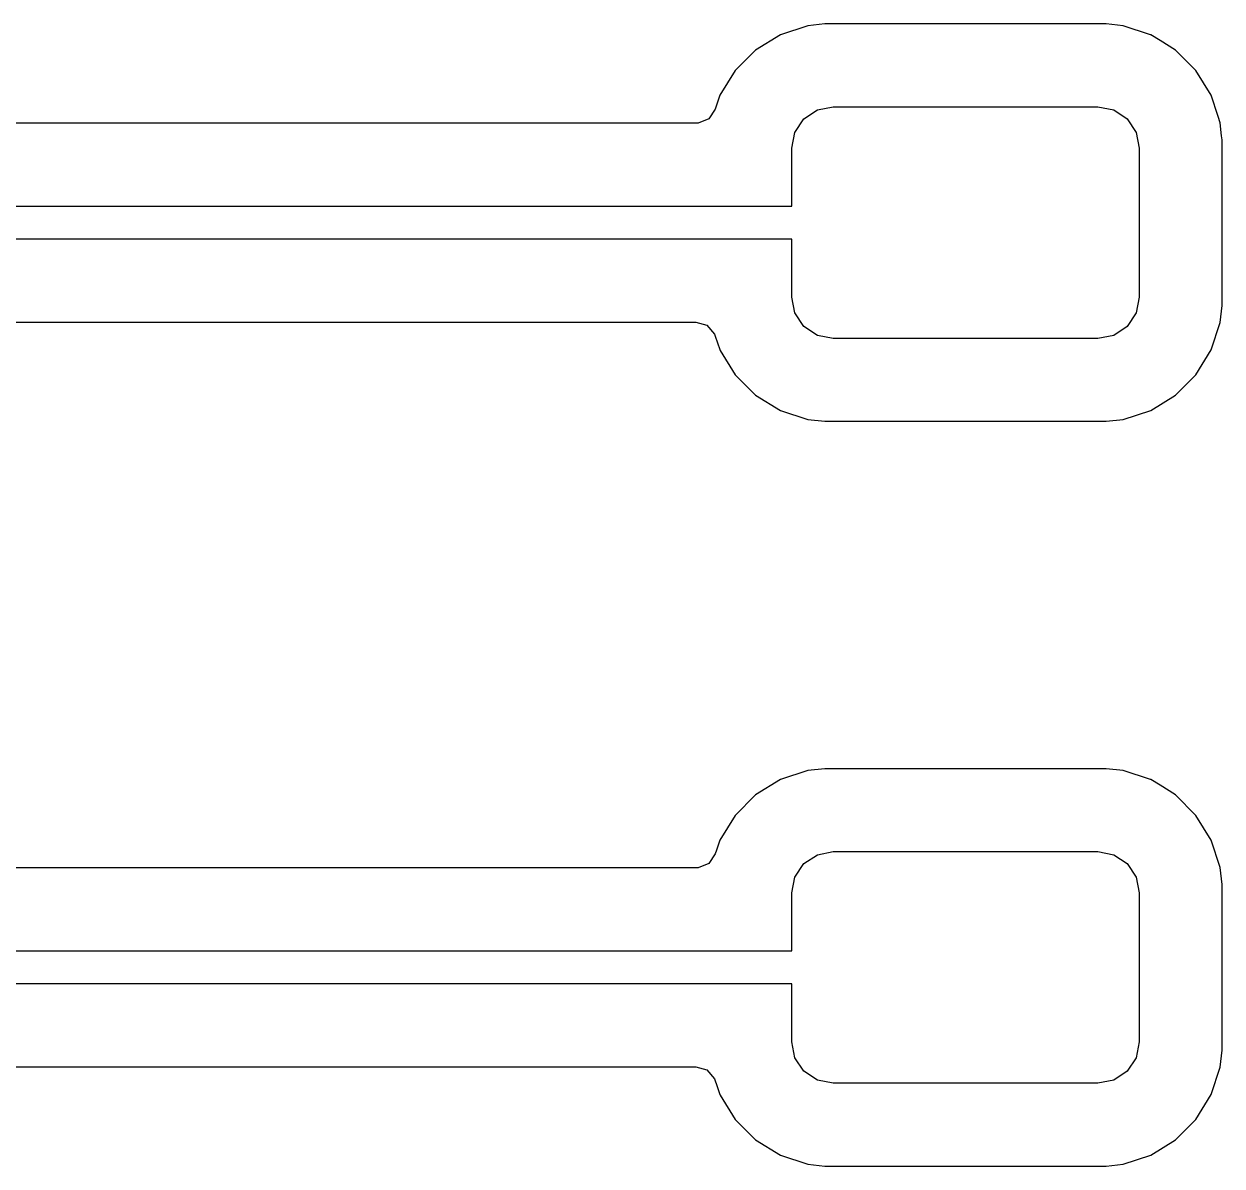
# Model space of a CAD drawing. Header units: inches. Extents: x 6.55 to 9.8, y -8.74 to -3.15.
# Drawn here: x 7.6335 to 7.9186, y -6.8863 to -6.6146 of the extents above; entities that cross this region are included whole.
import ezdxf

# ---------------------------------------------------------------- set-up
doc = ezdxf.new("R2010")
doc.units = ezdxf.units.IN
doc.header["$MEASUREMENT"] = 0
doc.layers.add('Edge.Cuts', color=254, linetype='CONTINUOUS', true_color=0xd0d2cd)

msp = doc.modelspace()

# ---------------------------------------------------------------- linework, layer by layer
at = {"layer": 'Edge.Cuts', "linetype": 'CONTINUOUS'}
for p, q in [((7.8241, -6.61457), (7.82005, -6.61498)), ((7.89103, -6.61457), (7.8241, -6.61457)), ((7.8241, -6.61457), (7.8241, -6.61457)), ((7.89508, -6.61498), (7.89103, -6.61457)), ((7.8135, -6.61715), (7.80762, -6.62078)), ((7.82005, -6.61498), (7.8135, -6.61715)), ((7.8135, -6.61715), (7.8135, -6.61715)), ((7.82005, -6.61498), (7.82005, -6.61498)), ((7.90158, -6.61713), (7.89508, -6.61498)), ((7.89508, -6.61498), (7.89508, -6.61498)), ((7.90163, -6.61715), (7.90158, -6.61713)), ((7.90386, -6.61853), (7.90163, -6.61715)), ((7.90163, -6.61715), (7.90163, -6.61715)), ((7.90751, -6.62078), (7.90386, -6.61853)), ((7.80762, -6.62078), (7.80273, -6.62566)), ((7.9124, -6.62566), (7.90751, -6.62078)), ((7.80273, -6.62566), (7.79911, -6.63154)), ((7.91602, -6.63154), (7.9124, -6.62566)), ((7.79911, -6.63154), (7.79801, -6.63484)), ((7.79911, -6.63154), (7.79911, -6.63154)), ((7.9177, -6.63661), (7.91602, -6.63154)), ((7.8223, -6.63502), (7.82607, -6.63427)), ((7.82607, -6.63427), (7.88906, -6.63427)), ((7.88906, -6.63427), (7.89283, -6.63502)), ((7.79645, -6.6371), (7.79391, -6.63816)), ((7.79801, -6.63484), (7.79645, -6.6371)), ((7.81698, -6.64035), (7.81911, -6.63715)), ((7.81911, -6.63715), (7.8223, -6.63502)), ((7.89283, -6.63502), (7.89602, -6.63715)), ((7.89602, -6.63715), (7.89816, -6.64035)), ((7.9182, -6.6381), (7.9177, -6.63661)), ((7.79338, -6.63819), (7.56816, -6.63819)), ((7.79391, -6.63816), (7.79338, -6.63819)), ((7.91851, -6.64114), (7.9182, -6.6381)), ((7.9182, -6.6381), (7.9182, -6.6381)), ((7.81623, -6.64411), (7.81698, -6.64035)), ((7.89816, -6.64035), (7.8989, -6.64411)), ((7.91861, -6.64214), (7.91851, -6.64114)), ((7.91861, -6.68152), (7.91861, -6.64214)), ((7.81623, -6.65789), (7.81623, -6.64411)), ((7.8989, -6.64411), (7.8989, -6.67955)), ((7.54064, -6.65789), (7.81623, -6.65789)), ((7.81623, -6.66577), (7.54064, -6.66577)), ((7.81623, -6.67955), (7.81623, -6.66577)), ((7.81698, -6.68331), (7.81623, -6.67955)), ((7.8989, -6.67955), (7.89816, -6.68331)), ((7.9182, -6.68556), (7.91861, -6.68152)), ((7.56348, -6.68547), (7.79338, -6.68547)), ((7.79338, -6.68547), (7.79602, -6.68625)), ((7.81911, -6.68651), (7.81698, -6.68331)), ((7.89816, -6.68331), (7.89602, -6.68651)), ((7.91602, -6.69212), (7.9182, -6.68556)), ((7.79602, -6.68625), (7.79782, -6.68833)), ((7.79782, -6.68833), (7.79801, -6.68882)), ((7.8223, -6.68864), (7.81911, -6.68651)), ((7.82607, -6.68939), (7.8223, -6.68864)), ((7.89283, -6.68864), (7.88906, -6.68939)), ((7.89602, -6.68651), (7.89283, -6.68864)), ((7.79801, -6.68882), (7.79908, -6.69203)), ((7.88906, -6.68939), (7.82607, -6.68939)), ((7.79908, -6.69203), (7.79911, -6.69212)), ((7.79911, -6.69212), (7.79911, -6.69212)), ((7.79911, -6.69212), (7.79919, -6.69225)), ((7.79919, -6.69225), (7.80273, -6.698)), ((7.9124, -6.698), (7.91602, -6.69212)), ((7.80273, -6.698), (7.80762, -6.70288)), ((7.90751, -6.70288), (7.9124, -6.698)), ((7.80762, -6.70288), (7.8135, -6.70651)), ((7.90163, -6.70651), (7.90751, -6.70288)), ((7.8135, -6.70651), (7.82005, -6.70868)), ((7.82005, -6.70868), (7.8241, -6.70909)), ((7.89103, -6.70909), (7.89508, -6.70868)), ((7.89508, -6.70868), (7.90163, -6.70651)), ((7.8241, -6.70909), (7.89103, -6.70909)), ((7.82005, -6.79215), (7.8135, -6.79432)), ((7.8241, -6.79173), (7.82005, -6.79215)), ((7.82005, -6.79215), (7.82005, -6.79215)), ((7.89103, -6.79173), (7.8241, -6.79173)), ((7.8241, -6.79173), (7.8241, -6.79173)), ((7.89508, -6.79215), (7.89103, -6.79173)), ((7.90158, -6.7943), (7.89508, -6.79215)), ((7.89508, -6.79215), (7.89508, -6.79215)), ((7.8135, -6.79432), (7.80762, -6.79794)), ((7.8135, -6.79432), (7.8135, -6.79432)), ((7.90163, -6.79432), (7.90158, -6.7943)), ((7.90386, -6.79569), (7.90163, -6.79432)), ((7.90163, -6.79432), (7.90163, -6.79432)), ((7.90751, -6.79794), (7.90386, -6.79569)), ((7.80762, -6.79794), (7.80273, -6.80283)), ((7.9124, -6.80283), (7.90751, -6.79794)), ((7.80273, -6.80283), (7.79911, -6.80871)), ((7.91602, -6.80871), (7.9124, -6.80283)), ((7.79831, -6.81111), (7.79801, -6.81201)), ((7.79846, -6.81067), (7.79831, -6.81111)), ((7.79911, -6.80871), (7.79846, -6.81067)), ((7.79911, -6.80871), (7.79911, -6.80871)), ((7.9182, -6.81526), (7.91602, -6.80871)), ((7.79801, -6.81201), (7.79645, -6.81427)), ((7.81911, -6.81432), (7.8223, -6.81219)), ((7.8223, -6.81219), (7.82607, -6.81144)), ((7.82607, -6.81144), (7.88906, -6.81144)), ((7.88906, -6.81144), (7.89283, -6.81219)), ((7.89283, -6.81219), (7.89602, -6.81432)), ((7.79338, -6.81535), (7.56348, -6.81535)), ((7.79391, -6.81533), (7.79338, -6.81535)), ((7.79645, -6.81427), (7.79391, -6.81533)), ((7.81698, -6.81751), (7.81911, -6.81432)), ((7.89602, -6.81432), (7.89816, -6.81751)), ((7.91861, -6.81931), (7.9182, -6.81526)), ((7.81623, -6.82128), (7.81698, -6.81751)), ((7.89816, -6.81751), (7.8989, -6.82128)), ((7.91861, -6.85868), (7.91861, -6.81931)), ((7.81623, -6.83506), (7.81623, -6.82128)), ((7.8989, -6.82128), (7.8989, -6.85671)), ((7.54064, -6.83506), (7.81623, -6.83506)), ((7.81623, -6.84293), (7.54064, -6.84293)), ((7.81623, -6.85671), (7.81623, -6.84293)), ((7.81698, -6.86048), (7.81623, -6.85671)), ((7.8989, -6.85671), (7.89816, -6.86048)), ((7.9182, -6.86273), (7.91861, -6.85868)), ((7.56348, -6.86264), (7.79338, -6.86264)), ((7.79338, -6.86264), (7.79602, -6.86341)), ((7.81911, -6.86367), (7.81698, -6.86048)), ((7.89816, -6.86048), (7.89602, -6.86367)), ((7.79602, -6.86341), (7.79782, -6.86549)), ((7.79782, -6.86549), (7.79801, -6.86598)), ((7.8223, -6.86581), (7.81911, -6.86367)), ((7.89602, -6.86367), (7.89283, -6.86581)), ((7.91602, -6.86928), (7.9182, -6.86273)), ((7.79801, -6.86598), (7.79831, -6.86689)), ((7.79831, -6.86689), (7.79911, -6.86928)), ((7.82607, -6.86655), (7.8223, -6.86581)), ((7.88906, -6.86655), (7.82607, -6.86655)), ((7.89283, -6.86581), (7.88906, -6.86655)), ((7.79911, -6.86928), (7.79911, -6.86928)), ((7.79911, -6.86928), (7.79919, -6.86942)), ((7.79919, -6.86942), (7.80273, -6.87516)), ((7.9124, -6.87516), (7.91602, -6.86928)), ((7.80273, -6.87516), (7.80762, -6.88005)), ((7.90751, -6.88005), (7.9124, -6.87516)), ((7.80762, -6.88005), (7.8135, -6.88367)), ((7.90163, -6.88367), (7.90751, -6.88005)), ((7.8135, -6.88367), (7.82005, -6.88585)), ((7.89508, -6.88585), (7.90163, -6.88367)), ((7.82005, -6.88585), (7.8241, -6.88626)), ((7.8241, -6.88626), (7.89103, -6.88626)), ((7.89103, -6.88626), (7.89508, -6.88585))]:
    msp.add_line(p, q, dxfattribs=at)

doc.saveas('drawing.dxf')
